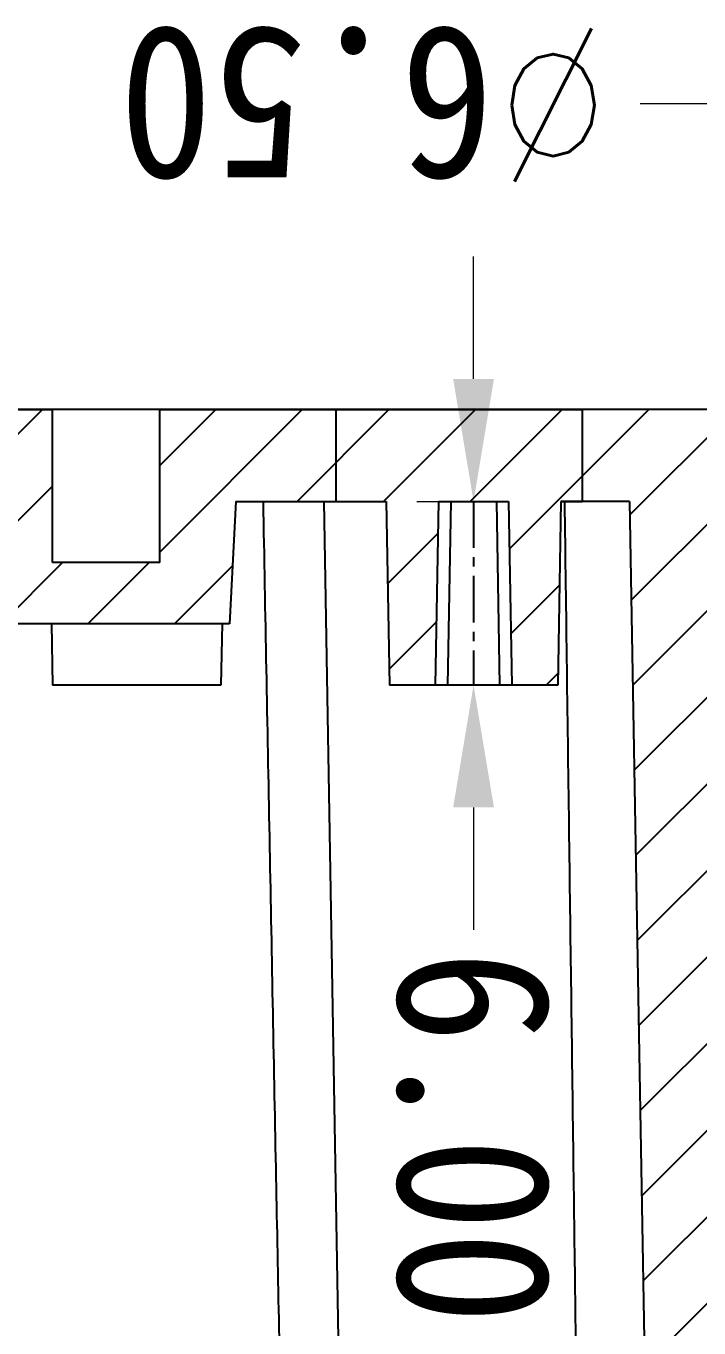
# Model space of a CAD drawing. Header units: millimetres. Extents: x 306 to 1885, y 393 to 1000.
# Drawn here: x 1180.52 to 1202.49, y 622.99 to 665.52 of the extents above; entities that cross this region are included whole.
import ezdxf

# ---------------------------------------------------------------- set-up
doc = ezdxf.new("R2010")
doc.units = ezdxf.units.MM
doc.linetypes.add('CENTER', pattern=[50.8, 31.75, -6.35, 6.35, -6.35])
doc.layers.add('dim', color=3, linetype='Continuous', lineweight=9)
doc.styles.add('FFS', font='SIMFANG.TTF', dxfattribs={"width": 0.9})
doc.dimstyles.new('YanXiu', dxfattribs={"dimtxt": 2.5, "dimasz": 2.2, "dimexe": 1, "dimexo": 0.6, "dimgap": 0.66, "dimtad": 0, "dimzin": 1, "dimdsep": 46, "dimtxsty": 'FFS', "dimcen": 0, "dimclrd": 256, "dimclre": 131, "dimclrt": 42, "dimazin": 0, "dimtfac": 1, "dimtofl": 0, "dimtmove": 0, "dimatfit": 3, "dimfxl": 0, "dimlwd": 5, "dimlwe": 5, "dimarcsym": 0})

# ---------------------------------------------------------------- blocks, each defined once
blk = doc.blocks.new('*D36')
at = {"layer": 'Defpoints', "color": 0}
for p in [(38.54, 52.552), (41.29, 52.552), (41.394, 46.552)]:
    blk.add_point(p, dxfattribs=at)
at = {"layer": 'dim', "lineweight": 5}
for p, q in [((38.54, 56.552), (38.54, 60.552)), ((38.54, 42.552), (38.54, 38.552))]:
    blk.add_line(p, q, dxfattribs=at)
at = {"layer": 'dim', "color": 131, "lineweight": 5}
for p, q in [((40.29, 52.552), (37.54, 52.552)), ((40.395, 46.552), (37.54, 46.552))]:
    blk.add_line(p, q, dxfattribs=at)
at = {"layer": 'dim'}
for points in [[(37.873, 56.552), (39.206, 56.552), (38.54, 52.552)], [(37.873, 42.552), (39.206, 42.552), (38.54, 46.552)]]:
    blk.add_solid(points, dxfattribs=at)
at = {"layer": 'dim', "color": 42, "insert": (38.54, 67.328), "char_height": 5, "attachment_point": 5, "rotation": 90, "style": 'FFS'}
blk.add_mtext('6.00', dxfattribs=at)
blk = doc.blocks.new('*D38')
at = {"layer": 'Defpoints', "color": 0}
for p in [(18.694, 35.952), (25.094, 35.952), (25.094, 33.566)]:
    blk.add_point(p, dxfattribs=at)
at = {"layer": 'dim', "color": 131, "lineweight": 5}
for p, q in [((18.694, 34.952), (18.694, 32.566)), ((25.094, 34.952), (25.094, 32.566))]:
    blk.add_line(p, q, dxfattribs=at)
at = {"layer": 'dim', "lineweight": 5}
for p, q in [((14.694, 33.566), (10.694, 33.566)), ((29.094, 33.566), (33.094, 33.566))]:
    blk.add_line(p, q, dxfattribs=at)
at = {"layer": 'dim'}
for points in [[(14.694, 34.233), (14.694, 32.899), (18.694, 33.566)], [(29.094, 34.233), (29.094, 32.899), (25.094, 33.566)]]:
    blk.add_solid(points, dxfattribs=at)
at = {"layer": 'dim', "color": 42, "insert": (42.067, 33.566), "char_height": 5, "attachment_point": 5, "style": 'FFS'}
blk.add_mtext('{\\Fromant.shx,gbcbig.shx|c134;%%c}6.50', dxfattribs=at)
blk = doc.blocks.new('u50')
at = {"linetype": 'Continuous'}
h = blk.add_hatch(dxfattribs=at)
h.set_pattern_fill('DEFAULT__6', color=5, scale=2, angle=45, style=0, pattern_type=0)
h.set_pattern_definition([(45, (-187.7319, 425.1837), (-1.4142136, 1.4142136), [])])
edge = h.paths.add_edge_path()
edge.add_line((162.04, 43.552), (159.54, 43.552))
edge.add_line((159.435, 46.552), (159.54, 43.552))
edge.add_line((159.435, 46.552), (146.24, 46.552))
edge.add_line((146.24, 46.552), (146.135, 43.552))
edge.add_line((146.135, 43.552), (113.055, 43.552))
edge.add_line((113.04, 43.852), (113.055, 43.552))
edge.add_line((63.04, 43.852), (113.04, 43.852))
edge.add_line((63.04, 43.852), (63.024, 43.552))
edge.add_line((63.024, 43.552), (58.04, 43.552))
edge.add_line((58.04, 43.552), (58.04, 46.552))
edge.add_line((142.635, 46.552), (58.04, 46.552))
edge.add_line((142.635, 46.552), (143.342, 87.052))
edge.add_line((144.309, 87.052), (143.342, 87.052))
edge.add_line((144.335, 85.552), (144.309, 87.052))
edge.add_line((145.286, 85.552), (144.335, 85.552))
edge.add_line((145.306, 84.952), (145.286, 85.552))
edge.add_line((145.817, 84.952), (145.306, 84.952))
edge.add_line((146.435, 49.552), (145.817, 84.952))
edge.add_line((160.952, 49.552), (146.435, 49.552))
edge.add_spline(control_points=[(160.952, 49.552), (161.53, 49.552), (161.942, 49.147), (161.952, 48.569)], knot_values=[0, 0, 0, 0, 1, 1, 1, 1], weights=[1, 0.808834, 0.808834, 1], degree=3, periodic=0)
edge.add_line((162.04, 43.552), (161.952, 48.569))
edge = h.paths.add_edge_path()
edge.add_line((58.04, 43.552), (58.04, 46.552))
edge.add_line((58.04, 43.552), (58.04, 46.552))
edge = h.paths.add_edge_path()
edge.add_line((58.04, 43.552), (52.29, 43.552))
edge.add_line((52.29, 48.552), (52.29, 43.552))
edge.add_line((48.79, 48.552), (52.29, 48.552))
edge.add_line((48.79, 48.552), (48.79, 43.552))
edge.add_line((48.79, 43.552), (43.04, 43.552))
edge.add_line((43.04, 43.552), (43.04, 46.552))
edge.add_line((46.304, 46.552), (43.04, 46.552))
edge.add_line((46.304, 46.552), (46.513, 50.552))
edge.add_line((46.513, 50.552), (54.566, 50.552))
edge.add_line((54.775, 46.552), (54.566, 50.552))
edge.add_line((58.04, 46.552), (54.775, 46.552))
edge.add_line((58.04, 43.552), (58.04, 46.552))
edge = h.paths.add_edge_path()
edge.add_line((43.04, 43.552), (43.04, 46.552))
edge.add_line((43.04, 43.552), (43.04, 46.552))
edge = h.paths.add_edge_path()
edge.add_line((43.04, 43.552), (34.994, 43.552))
edge.add_line((34.994, 43.552), (34.994, 46.552))
edge.add_line((35.685, 46.552), (34.994, 46.552))
edge.add_line((35.685, 46.552), (35.79, 52.552))
edge.add_line((35.79, 52.552), (37.29, 52.552))
edge.add_line((37.394, 46.552), (37.29, 52.552))
edge.add_line((39.685, 46.552), (37.394, 46.552))
edge.add_line((39.685, 46.552), (39.79, 52.552))
edge.add_line((39.79, 52.552), (41.29, 52.552))
edge.add_line((41.394, 46.552), (41.29, 52.552))
edge.add_line((43.04, 46.552), (41.394, 46.552))
edge.add_line((43.04, 43.552), (43.04, 46.552))
edge = h.paths.add_edge_path()
edge.add_line((34.994, 43.552), (34.994, 46.552))
edge.add_line((34.994, 43.552), (34.994, 46.552))
edge = h.paths.add_edge_path()
edge.add_line((14.04, 43.552), (19.854, 43.552))
edge.add_line((14.04, 43.552), (14.127, 48.569))
edge.add_spline(control_points=[(15.127, 49.552), (14.549, 49.552), (14.137, 49.147), (14.127, 48.569)], knot_values=[0, 0, 0, 0, 1, 1, 1, 1], weights=[1, 0.808834, 0.808834, 1], degree=3, periodic=0)
edge.add_line((15.127, 49.552), (16.919, 49.552))
edge.add_line((16.986, 47.652), (16.919, 49.552))
edge.add_line((16.986, 47.652), (17.359, 47.652))
edge.add_line((17.394, 46.652), (17.359, 47.652))
edge.add_line((17.394, 46.652), (19.746, 46.652))
edge.add_line((19.854, 43.552), (19.746, 46.652))
edge = h.paths.add_edge_path()
edge.add_line((23.935, 43.552), (27.79, 43.552))
edge.add_line((23.935, 43.552), (24.043, 46.652))
edge.add_line((24.043, 46.652), (26.394, 46.652))
edge.add_line((26.394, 46.652), (26.429, 47.652))
edge.add_line((26.429, 47.652), (26.803, 47.652))
edge.add_line((26.803, 47.652), (26.869, 49.552))
edge.add_line((26.869, 49.552), (29.644, 49.552))
edge.add_line((29.644, 49.552), (30.262, 84.952))
edge.add_line((30.262, 84.952), (30.773, 84.952))
edge.add_line((30.773, 84.952), (30.794, 85.552))
edge.add_line((30.794, 85.552), (31.744, 85.552))
edge.add_line((31.744, 85.552), (31.77, 87.052))
edge.add_line((31.77, 87.052), (32.737, 87.052))
edge.add_line((33.444, 46.552), (32.737, 87.052))
edge.add_line((33.444, 46.552), (34.994, 46.552))
edge.add_line((34.994, 43.552), (34.994, 46.552))
edge.add_line((29.944, 43.552), (34.994, 43.552))
edge.add_line((29.84, 46.552), (29.944, 43.552))
edge.add_spline(control_points=[(29.826, 46.552), (28.686, 46.552), (27.867, 45.76), (27.827, 44.622)], knot_values=[0, 0, 0, 0, 1, 1, 1, 1], weights=[1, 0.812893, 0.812893, 1], degree=3, periodic=0)
edge.add_line((27.79, 43.552), (27.827, 44.622))
at = {"color": 7, "linetype": 'Continuous'}
for p, q in [((33.444, 46.552), (32.737, 87.052)), ((33.444, 46.552), (32.737, 87.052)), ((43.435, 46.552), (42.754, 85.552)), ((35.685, 46.552), (35.79, 52.552)), ((35.685, 46.552), (35.79, 52.552)), ((35.79, 52.552), (41.29, 52.552)), ((35.79, 52.552), (37.29, 52.552)), ((37.394, 46.552), (37.29, 52.552)), ((37.394, 46.552), (37.29, 52.552)), ((37.794, 46.552), (37.69, 52.552)), ((39.285, 46.552), (39.39, 52.552)), ((39.685, 46.552), (39.79, 52.552)), ((39.685, 46.552), (39.79, 52.552)), ((39.79, 52.552), (41.29, 52.552)), ((41.394, 46.552), (41.29, 52.552)), ((41.394, 46.552), (41.29, 52.552)), ((46.755, 50.548), (46.79, 52.552)), ((46.79, 52.552), (52.29, 52.552)), ((52.324, 50.552), (52.29, 52.552)), ((46.304, 46.552), (46.513, 50.552)), ((46.304, 46.552), (46.513, 50.552)), ((46.513, 50.552), (54.566, 50.552)), ((46.513, 50.552), (54.566, 50.552)), ((48.79, 48.552), (52.29, 48.552)), ((48.79, 48.552), (48.79, 43.552)), ((48.79, 48.552), (48.79, 43.552)), ((48.79, 48.552), (52.29, 48.552)), ((52.29, 48.552), (52.29, 43.552)), ((52.29, 48.552), (52.29, 43.552)), ((33.444, 46.552), (35.685, 46.552)), ((33.444, 46.552), (34.994, 46.552)), ((34.994, 43.552), (34.994, 46.552)), ((34.994, 43.552), (34.994, 46.552)), ((34.994, 43.552), (34.994, 46.552)), ((35.685, 46.552), (34.994, 46.552)), ((34.994, 43.552), (34.994, 46.552)), ((39.685, 46.552), (37.394, 46.552)), ((39.685, 46.552), (37.394, 46.552)), ((46.304, 46.552), (41.394, 46.552)), ((43.04, 46.552), (41.394, 46.552)), ((43.04, 43.552), (43.04, 46.552)), ((43.04, 43.552), (43.04, 46.552)), ((43.04, 43.552), (43.04, 46.552)), ((46.304, 46.552), (43.04, 46.552)), ((43.04, 43.552), (43.04, 46.552)), ((23.723, 43.552), (162.04, 43.552)), ((29.944, 43.552), (34.994, 43.552)), ((43.04, 43.552), (34.994, 43.552)), ((48.79, 43.552), (43.04, 43.552)), ((58.04, 43.552), (52.29, 43.552))]:
    blk.add_line(p, q, dxfattribs=at)
at = {"color": 1, "linetype": 'CENTER', "ltscale": 0.048}
blk.add_line((38.54, 46.552), (38.54, 52.552), dxfattribs=at)
at = {"color": 7, "linetype": 'Continuous'}
for points, start_tangent, end_tangent in [([(35.571, 46.552), (35.424, 57.507), (35.281, 68.313), (35.151, 78.193), (35.056, 85.549)], (-0.013503, 0.999909), (-0.012862, 0.999917)), ([(45.416, 46.552), (45.209, 57.517), (45.001, 68.33), (44.807, 78.203), (44.66, 85.552)], (-0.018596, 0.999827), (-0.020226, 0.999795))]:
    blk.add_spline(points, degree=3, dxfattribs=dict(at, start_tangent=start_tangent, end_tangent=end_tangent))
at = {"layer": 'dim'}
dim = blk.add_linear_dim(base=(38.54, 52.552), p1=(41.394, 46.552), p2=(41.29, 52.552), angle=90, dimstyle='YanXiu', override={"dimtxt": 5, "dimasz": 4, "dimexe": 0.9995, "dimexo": 0.9995, "dimgap": 0.9995}, dxfattribs=at)
dim.commit()
dim.dimension.update_dxf_attribs({"geometry": '*D36', "text_midpoint": (38.54, 67.328)})
dim = blk.add_linear_dim(base=(25.094, 33.566), p1=(18.694, 35.952), p2=(25.094, 35.952), text='{\\Fromant.shx,gbcbig.shx|c134;%%c}6.50', dimstyle='YanXiu', override={"dimtxt": 5, "dimasz": 4, "dimexe": 0.9995, "dimexo": 0.9995, "dimgap": 0.9995}, dxfattribs=at)
dim.commit()
dim.dimension.update_dxf_attribs({"geometry": '*D38', "text_midpoint": (42.067, 33.566)})

msp = doc.modelspace()

# ---------------------------------------------------------------- block references
at = {"rotation": 180}
msp.add_blockref('u50', (1233.672, 696.542), dxfattribs=at)

doc.saveas('drawing.dxf')
